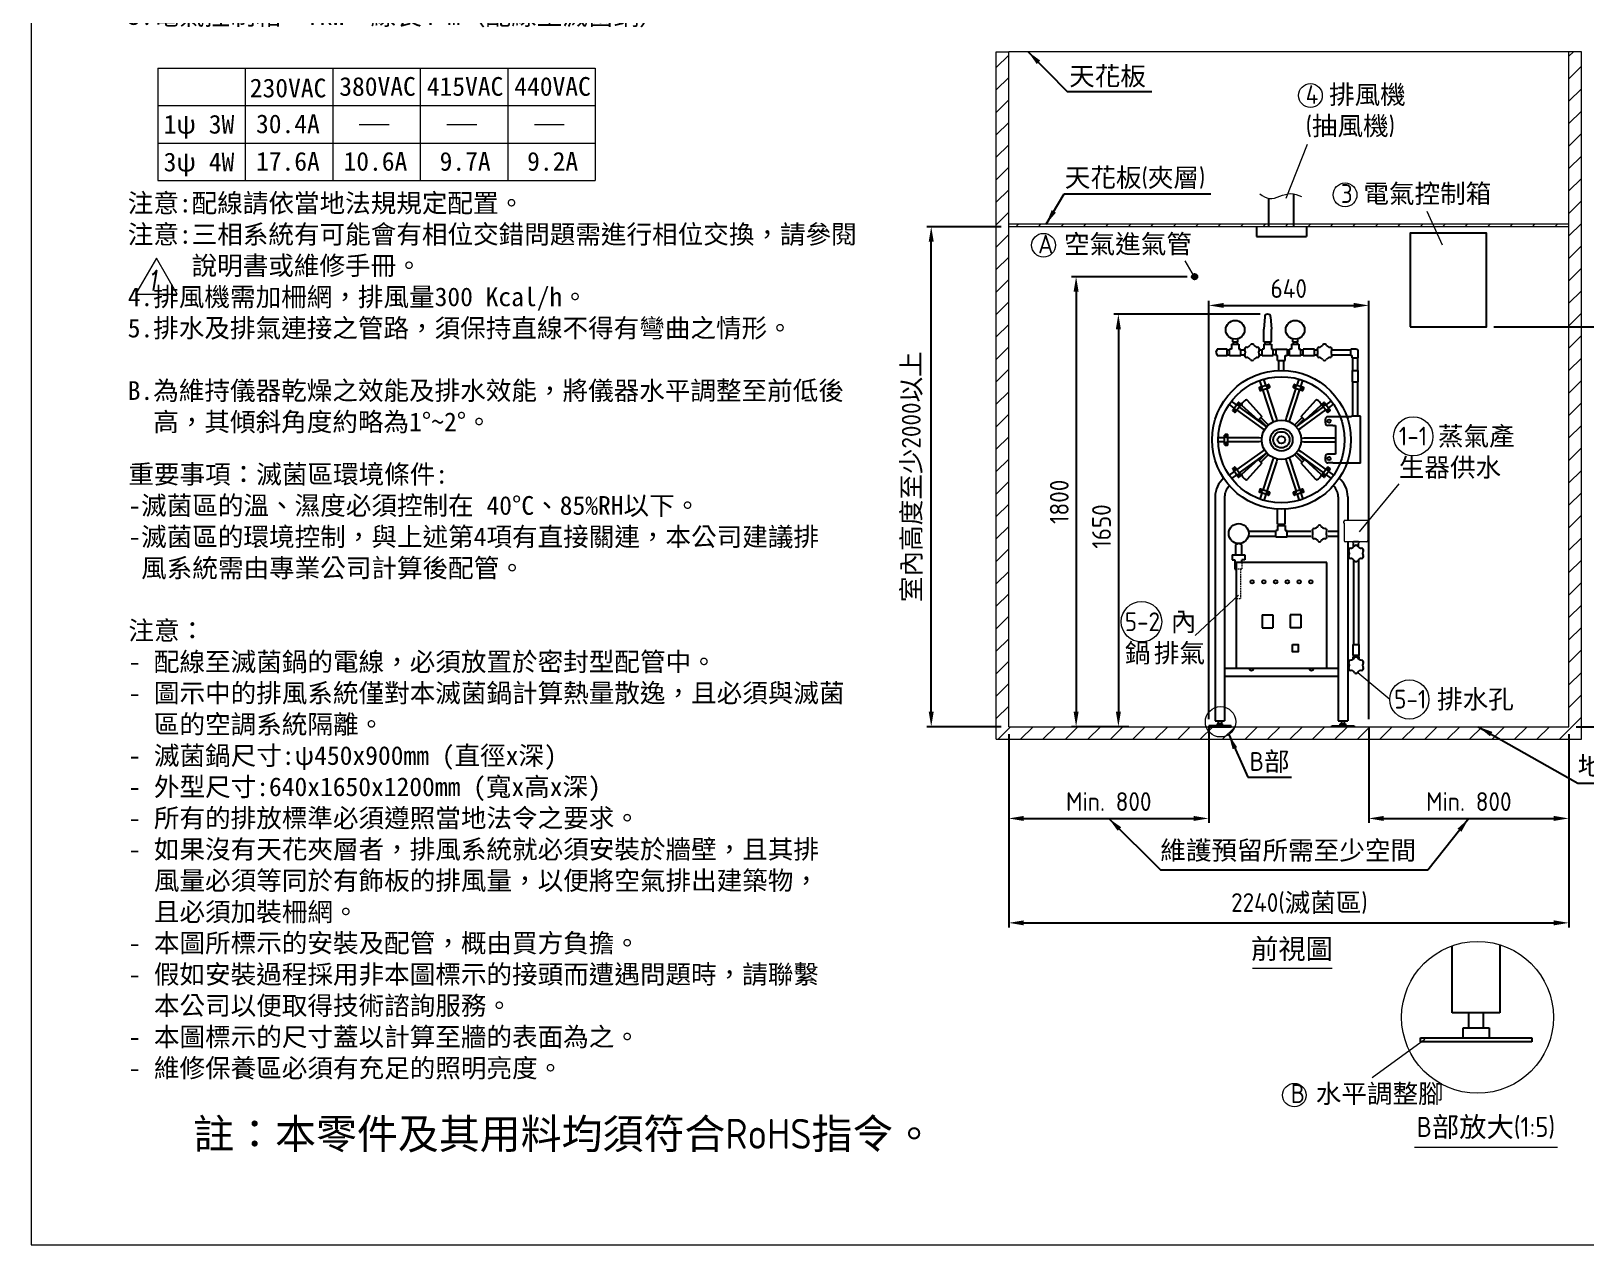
# Model space of a CAD drawing. Header units: millimetres. Extents: x 14206 to 25926, y 53 to 8293.
# Drawn here: x 14206 to 20424, y 53 to 4909 of the extents above; entities that cross this region are included whole.
import ezdxf

# ---------------------------------------------------------------- set-up
doc = ezdxf.new("R2010")
doc.units = ezdxf.units.MM
doc.linetypes.add('HIDDEN', pattern=[9.525, 6.35, -3.175])
doc.layers.get('0').update_dxf_attribs({"lineweight": 25})
for name, color, linetype, lineweight in [('D', 3, 'Continuous', 13), ('F', 7, 'Continuous', 15), ('H', 2, 'HIDDEN', 15), ('S', 4, 'Continuous', 15), ('T', 4, 'Continuous', 15)]:
    doc.layers.add(name, color=color, linetype=linetype, lineweight=lineweight)
doc.styles.get("Standard").update_dxf_attribs({"font": 'KAIU.TTF'})
doc.styles.add('STU25', font='isocp2.shx')
doc.styles.add('Text', font='romans.shx', dxfattribs={"width": 0.8, "oblique": 10})
doc.dimstyles.new('STU25', dxfattribs={"dimscale": 30, "dimtxt": 2.5, "dimasz": 2, "dimexe": 0.6, "dimexo": 1, "dimgap": 1, "dimtad": 1, "dimdsep": 46, "dimtxsty": 'STU25', "dimcen": 2, "dimazin": 2, "dimtfac": 1, "dimtmove": 0, "dimatfit": 3, "dimfxl": 0, "dimtolj": 1, "dimtzin": 0, "dimarcsym": 0})
doc.dimstyles.new('STU25$7', dxfattribs={"dimscale": 30, "dimtxt": 2.5, "dimasz": 2, "dimexe": 1.25, "dimexo": 0.625, "dimgap": 1, "dimtad": 0, "dimdec": 4, "dimdsep": 46, "dimtxsty": 'STU25', "dimcen": 2.5, "dimazin": 2, "dimtfac": 1, "dimtdec": 4, "dimtmove": 0, "dimatfit": 3, "dimfxl": 0, "dimtolj": 1, "dimtzin": 0, "dimarcsym": 0})

# ---------------------------------------------------------------- blocks, each defined once
blk = doc.blocks.new('*D2')
at = {"layer": 'D', "color": 0, "linetype": 'Continuous', "lineweight": -2}
for p, q in [((18916, 2156.2), (18916, 3829.3)), ((18976, 3811.3), (19496, 3811.3)), ((19556, 2156.2), (19556, 3829.3))]:
    blk.add_line(p, q, dxfattribs=at)
at = {"layer": 'D', "color": 0}
for points in [[(18976, 3821.3), (18976, 3801.3), (18916, 3811.3)], [(19496, 3801.3), (19496, 3821.3), (19556, 3811.3)]]:
    blk.add_solid(points, dxfattribs=at)
at = {"layer": 'Defpoints', "color": 0}
for p in [(19556, 3811.3), (18916, 2126.2), (19556, 2126.2)]:
    blk.add_point(p, dxfattribs=at)
at = {"layer": 'D', "color": 0, "insert": (19236, 3878.8), "char_height": 75, "attachment_point": 5, "style": 'STU25'}
blk.add_mtext('\\A1;640', dxfattribs=at)
blk = doc.blocks.new('*D3')
at = {"layer": 'D', "color": 0, "linetype": 'Continuous', "lineweight": -2}
for p, q in [((19121.5, 3776.2), (18536.5, 3776.2)), ((18554.5, 3716.2), (18554.5, 2186.2)), ((18596.2, 2126.2), (18536.5, 2126.2))]:
    blk.add_line(p, q, dxfattribs=at)
at = {"layer": 'D', "color": 0}
for points in [[(18564.5, 3716.2), (18544.5, 3716.2), (18554.5, 3776.2)], [(18544.5, 2186.2), (18564.5, 2186.2), (18554.5, 2126.2)]]:
    blk.add_solid(points, dxfattribs=at)
at = {"layer": 'Defpoints', "color": 0}
for p in [(19151.5, 3776.2), (18554.5, 2126.2), (18626.2, 2126.2)]:
    blk.add_point(p, dxfattribs=at)
at = {"layer": 'D', "color": 0, "insert": (18487, 2926.9), "char_height": 75, "attachment_point": 5, "rotation": 90, "style": 'STU25'}
blk.add_mtext('\\A1;{\\Fisocp2.shx;1650}', dxfattribs=at)
blk = doc.blocks.new('*D7')
at = {"layer": 'D', "color": 0, "lineweight": -2}
for p, q in [((18116, 2096.2), (18116, 1323.4)), ((20356, 2096.2), (20356, 1323.4)), ((18176, 1341.4), (20296, 1341.4))]:
    blk.add_line(p, q, dxfattribs=at)
at = {"layer": 'D', "color": 0}
for points in [[(18176, 1351.4), (18176, 1331.4), (18116, 1341.4)], [(20296, 1331.4), (20296, 1351.4), (20356, 1341.4)]]:
    blk.add_solid(points, dxfattribs=at)
at = {"layer": 'Defpoints', "color": 0}
for p in [(18116, 2126.2), (20356, 2126.2), (20356, 1341.4)]:
    blk.add_point(p, dxfattribs=at)
at = {"layer": 'D', "color": 0, "insert": (19278.5, 1418.6), "char_height": 75, "attachment_point": 5, "style": 'STU25'}
blk.add_mtext('\\A1;2240({\\f標楷體|b0|i0|c136|p65;滅菌區})', dxfattribs=at)
blk = doc.blocks.new('*D8')
at = {"layer": 'D', "color": 0, "lineweight": -2}
for p, q in [((18086, 4126.2), (17788.1, 4126.2)), ((17806.1, 2186.2), (17806.1, 4066.2)), ((18086, 2126.2), (17788.1, 2126.2))]:
    blk.add_line(p, q, dxfattribs=at)
at = {"layer": 'D', "color": 0}
for points in [[(17816.1, 4066.2), (17796.1, 4066.2), (17806.1, 4126.2)], [(17796.1, 2186.2), (17816.1, 2186.2), (17806.1, 2126.2)]]:
    blk.add_solid(points, dxfattribs=at)
at = {"layer": 'Defpoints', "color": 0}
for p in [(17806.1, 4126.2), (18116, 4126.2), (18116, 2126.2)]:
    blk.add_point(p, dxfattribs=at)
at = {"layer": 'D', "color": 0, "insert": (17730.3, 3126.2), "char_height": 75, "attachment_point": 5, "rotation": 90, "style": 'STU25'}
blk.add_mtext('\\A1;{\\f標楷體|b0|i0|c136|p65;室內高度至少}2000{\\f標楷體|b0|i0|c136|p65;以上}', dxfattribs=at)
blk = doc.blocks.new('*D9')
at = {"layer": 'D', "color": 0, "lineweight": -2}
for p, q in [((20056.2, 3726.2), (20701.8, 3726.2)), ((20683.8, 2186.2), (20683.8, 3666.2)), ((20386, 2126.2), (20701.8, 2126.2))]:
    blk.add_line(p, q, dxfattribs=at)
at = {"layer": 'D', "color": 0}
for points in [[(20693.8, 3666.2), (20673.8, 3666.2), (20683.8, 3726.2)], [(20673.8, 2186.2), (20693.8, 2186.2), (20683.8, 2126.2)]]:
    blk.add_solid(points, dxfattribs=at)
at = {"layer": 'Defpoints', "color": 0}
for p in [(20026.2, 3726.2), (20683.8, 3726.2), (20356, 2126.2)]:
    blk.add_point(p, dxfattribs=at)
at = {"layer": 'D', "color": 0, "insert": (20607.8, 2983.8), "char_height": 75, "attachment_point": 5, "rotation": 90, "style": 'STU25'}
blk.add_mtext('\\A1;{\\f標楷體|b0|i0|c136|p65;電器控制箱至少}1600{\\f標楷體|b0|i0|c136|p65;以上}', dxfattribs=at)
blk = doc.blocks.new('*D10')
at = {"layer": 'D', "color": 0, "lineweight": -2}
for p, q in [((18916, 2126.2), (18916, 1741.1)), ((18116, 2096.2), (18116, 1741.1)), ((18176, 1759.1), (18856, 1759.1))]:
    blk.add_line(p, q, dxfattribs=at)
at = {"layer": 'D', "color": 0}
for points in [[(18176, 1769.1), (18176, 1749.1), (18116, 1759.1)], [(18856, 1749.1), (18856, 1769.1), (18916, 1759.1)]]:
    blk.add_solid(points, dxfattribs=at)
at = {"layer": 'Defpoints', "color": 0}
for p in [(18116, 2126.2), (18916, 2156.2), (18916, 1759.1)]:
    blk.add_point(p, dxfattribs=at)
at = {"layer": 'D', "color": 0, "insert": (18516, 1826.6), "char_height": 75, "attachment_point": 5, "style": 'STU25'}
blk.add_mtext('\\A1;Min. 800', dxfattribs=at)
blk = doc.blocks.new('*D11')
at = {"layer": 'D', "color": 0, "lineweight": -2}
for p, q in [((19556, 2126.2), (19556, 1741.1)), ((20356, 2096.2), (20356, 1741.1)), ((19616, 1759.1), (20296, 1759.1))]:
    blk.add_line(p, q, dxfattribs=at)
at = {"layer": 'D', "color": 0}
for points in [[(19616, 1769.1), (19616, 1749.1), (19556, 1759.1)], [(20296, 1749.1), (20296, 1769.1), (20356, 1759.1)]]:
    blk.add_solid(points, dxfattribs=at)
at = {"layer": 'Defpoints', "color": 0}
for p in [(19556, 2156.2), (20356, 2126.2), (20356, 1759.1)]:
    blk.add_point(p, dxfattribs=at)
at = {"layer": 'D', "color": 0, "insert": (19956, 1826.6), "char_height": 75, "attachment_point": 5, "style": 'STU25'}
blk.add_mtext('\\A1;Min. 800', dxfattribs=at)
blk = doc.blocks.new('*D12')
at = {"layer": 'D', "color": 0, "lineweight": -2}
for p, q in [((18829.4, 3926.2), (18367.6, 3926.2)), ((18385.6, 3866.2), (18385.6, 2186.2)), ((18596.2, 2126.2), (18367.6, 2126.2))]:
    blk.add_line(p, q, dxfattribs=at)
at = {"layer": 'D', "color": 0}
for points in [[(18395.6, 3866.2), (18375.6, 3866.2), (18385.6, 3926.2)], [(18375.6, 2186.2), (18395.6, 2186.2), (18385.6, 2126.2)]]:
    blk.add_solid(points, dxfattribs=at)
at = {"layer": 'Defpoints', "color": 0}
for p in [(18859.4, 3926.2), (18385.6, 2126.2), (18626.2, 2126.2)]:
    blk.add_point(p, dxfattribs=at)
at = {"layer": 'D', "color": 0, "insert": (18318.1, 3025.6), "char_height": 75, "attachment_point": 5, "rotation": 90, "style": 'STU25'}
blk.add_mtext('\\A1;1800', dxfattribs=at)

msp = doc.modelspace()

# ---------------------------------------------------------------- hatches: boundary and pattern name
msp.add_hatch(color=256).paths.add_polyline_path([(18870.174, 3926.199, 1), (18848.652, 3926.199, 1)])
at = {"layer": 'H', "linetype": 'HIDDEN', "ltscale": 5}
h = msp.add_hatch(dxfattribs=at)
h.set_pattern_fill('ANSI31', color=256, scale=20, style=0)
h.set_pattern_definition([(45, (24537.86, 11593.873), (-44.90128, 44.90128), [])])
h.paths.add_polyline_path([(18066.043, 4826.199), (18066.043, 2076.199), (20406.043, 2076.199), (20406.043, 4826.199), (20356.043, 4826.199), (20356.043, 2126.199), (18116.043, 2126.199), (18116.043, 4826.199)])
h = msp.add_hatch(dxfattribs=at)
h.set_pattern_fill('ANSI31', color=256, scale=20, style=0)
h.set_pattern_definition([(45, (234543.474, 21522.076), (-44.90128, 44.90128), [])])
h.paths.add_polyline_path([(20356.043, 4136.199), (18116.043, 4136.199), (18116.043, 4126.199), (20356.043, 4126.199)])

# ---------------------------------------------------------------- linework, layer by layer
at = {"linetype": 'Continuous'}
for p, q in [((19156.543, 4126.199), (19156.543, 4239.596)), ((19256.543, 4126.199), (19256.543, 4257.507)), ((19106.543, 4126.199), (19106.543, 4087.056)), ((19306.543, 4126.199), (19306.543, 4087.056)), ((19106.543, 4087.056), (19306.543, 4087.056)), ((19139.688, 3765.082), (19136.543, 3716.199)), ((19163.399, 3765.082), (19166.543, 3716.199)), ((19011.543, 3677.557), (19011.543, 3666.199)), ((19031.543, 3677.557), (19031.543, 3666.199)), ((19136.543, 3666.199), (19136.543, 3716.199)), ((19166.543, 3666.199), (19166.543, 3716.199)), ((19251.543, 3677.557), (19251.543, 3666.199)), ((19271.543, 3677.557), (19271.543, 3666.199)), ((18949.043, 3636.199), (18944.043, 3623.699)), ((18944.043, 3623.699), (18949.043, 3611.199)), ((18989.043, 3636.199), (18949.043, 3636.199)), ((18949.043, 3611.199), (18989.043, 3611.199)), ((18989.043, 3611.199), (18989.043, 3636.199)), ((18989.043, 3633.699), (18999.043, 3633.699)), ((18989.043, 3613.699), (18999.043, 3613.699)), ((18999.043, 3611.199), (18999.043, 3636.199)), ((19006.543, 3636.199), (18999.043, 3636.199)), ((18999.043, 3611.199), (19044.043, 3611.199)), ((19006.543, 3656.199), (19006.543, 3636.199)), ((19006.543, 3656.199), (19036.543, 3656.199)), ((19011.543, 3666.199), (19031.543, 3666.199)), ((19011.543, 3656.199), (19031.543, 3656.199)), ((19013.543, 3666.199), (19013.543, 3656.199)), ((19029.543, 3666.199), (19029.543, 3656.199)), ((19029.543, 3666.199), (19029.543, 3656.199)), ((19036.543, 3656.199), (19036.543, 3636.199)), ((19036.543, 3636.199), (19044.043, 3636.199)), ((19044.043, 3611.199), (19044.043, 3636.199)), ((19044.043, 3633.699), (19059.762, 3633.699)), ((19044.043, 3613.699), (19059.762, 3613.699)), ((19118.325, 3633.699), (19129.043, 3633.699)), ((19118.325, 3613.699), (19129.043, 3613.699)), ((19129.043, 3611.199), (19129.043, 3636.199)), ((19136.543, 3636.199), (19129.043, 3636.199)), ((19129.043, 3611.199), (19174.043, 3611.199)), ((19136.543, 3666.199), (19166.543, 3666.199)), ((19136.543, 3656.199), (19136.543, 3636.199)), ((19136.543, 3656.199), (19166.543, 3656.199)), ((19141.543, 3656.199), (19141.543, 3666.199)), ((19161.543, 3656.199), (19161.543, 3666.199)), ((19166.543, 3656.199), (19166.543, 3636.199)), ((19166.543, 3636.199), (19174.043, 3636.199)), ((19174.043, 3611.199), (19174.043, 3636.199)), ((19184.043, 3633.699), (19174.043, 3633.699)), ((19184.043, 3613.699), (19174.043, 3613.699)), ((19184.043, 3636.199), (19184.043, 3611.199)), ((19184.043, 3636.199), (19229.043, 3636.199)), ((19191.543, 3611.199), (19184.043, 3611.199)), ((19191.543, 3591.199), (19191.543, 3611.199)), ((19221.543, 3611.199), (19229.043, 3611.199)), ((19221.543, 3591.199), (19221.543, 3611.199)), ((19229.043, 3636.199), (19229.043, 3611.199)), ((19229.043, 3633.699), (19239.043, 3633.699)), ((19229.043, 3613.699), (19239.043, 3613.699)), ((19239.043, 3611.199), (19239.043, 3636.199)), ((19246.543, 3636.199), (19239.043, 3636.199)), ((19239.043, 3611.199), (19284.043, 3611.199)), ((19246.543, 3656.199), (19276.543, 3656.199)), ((19246.543, 3656.199), (19246.543, 3636.199)), ((19251.543, 3666.199), (19271.543, 3666.199)), ((19251.543, 3656.199), (19271.543, 3656.199)), ((19253.543, 3666.199), (19253.543, 3656.199)), ((19269.543, 3666.199), (19269.543, 3656.199)), ((19269.543, 3666.199), (19269.543, 3656.199)), ((19276.543, 3656.199), (19276.543, 3636.199)), ((19276.543, 3636.199), (19284.043, 3636.199)), ((19284.043, 3611.199), (19284.043, 3636.199)), ((19284.043, 3633.699), (19294.043, 3633.699)), ((19284.043, 3613.699), (19294.043, 3613.699)), ((19294.043, 3611.199), (19294.043, 3636.199)), ((19339.043, 3636.199), (19294.043, 3636.199)), ((19294.043, 3611.199), (19339.043, 3611.199)), ((19339.043, 3611.199), (19339.043, 3636.199)), ((19339.043, 3633.699), (19349.761, 3633.699)), ((19339.043, 3613.699), (19349.761, 3613.699)), ((19408.326, 3633.699), (19484.043, 3633.699)), ((19408.326, 3613.699), (19484.043, 3613.699)), ((19484.043, 3611.199), (19484.043, 3636.199)), ((19504.043, 3636.199), (19484.043, 3636.199)), ((19484.043, 3611.199), (19489.043, 3611.199)), ((19489.043, 3601.199), (19489.043, 3611.199)), ((19514.043, 3601.199), (19514.043, 3626.199)), ((19191.543, 3591.199), (19221.543, 3591.199)), ((19196.543, 3551.199), (19196.543, 3591.199)), ((19216.543, 3551.199), (19216.543, 3591.199)), ((19489.043, 3601.199), (19514.043, 3601.199)), ((19489.043, 3551.199), (19489.043, 3506.199)), ((19489.043, 3551.199), (19514.043, 3551.199)), ((19491.543, 3551.199), (19491.543, 3601.199)), ((19511.543, 3551.199), (19511.543, 3601.199)), ((19514.043, 3506.199), (19514.043, 3551.199)), ((19489.043, 3506.199), (19514.043, 3506.199)), ((19491.543, 3367.699), (19491.543, 3506.199)), ((19511.543, 3367.699), (19511.543, 3506.199)), ((19069.475, 3431.981), (19127.811, 3367.281)), ((19285.276, 3367.281), (19343.612, 3431.981)), ((19112.962, 3352.431), (19048.262, 3410.768)), ((19127.811, 3367.281), (19112.962, 3352.431)), ((19154.319, 3332.641), (19123.745, 3363.215)), ((19289.341, 3363.215), (19258.768, 3332.641)), ((19300.125, 3352.431), (19285.276, 3367.281)), ((19364.825, 3410.768), (19300.125, 3352.431)), ((19423.31, 3366.199), (19392.31, 3366.199)), ((19487.31, 3366.199), (19423.31, 3366.199)), ((19522.31, 3367.699), (19487.31, 3367.699)), ((19522.31, 3179.699), (19522.31, 3367.699)), ((19117.028, 3356.497), (19147.601, 3325.924)), ((19265.485, 3325.924), (19296.059, 3356.497)), ((19412.31, 3331.199), (19423.31, 3331.199)), ((19423.31, 3331.199), (19423.31, 3216.199)), ((19048.262, 3136.631), (19112.962, 3194.967)), ((19127.811, 3180.118), (19069.475, 3115.418)), ((19112.962, 3194.967), (19127.811, 3180.118)), ((19147.601, 3221.475), (19117.028, 3190.901)), ((19123.745, 3184.184), (19154.319, 3214.757)), ((19258.768, 3214.757), (19289.341, 3184.184)), ((19296.059, 3190.901), (19265.485, 3221.475)), ((19285.276, 3180.118), (19300.125, 3194.967)), ((19343.612, 3115.418), (19285.276, 3180.118)), ((19300.125, 3194.967), (19364.825, 3136.631)), ((19423.31, 3216.199), (19412.31, 3216.199)), ((19412.31, 3181.199), (19423.31, 3181.199)), ((19423.31, 3181.199), (19487.31, 3181.199)), ((19487.31, 3181.199), (19487.31, 3179.699)), ((19522.31, 3179.699), (19487.31, 3179.699)), ((18941.543, 3046.111), (18941.543, 2149.199)), ((18979.543, 3046.111), (18979.543, 2149.199)), ((19191.543, 2936.199), (19191.543, 2996.605)), ((19221.543, 2936.199), (19221.543, 2996.605)), ((19433.543, 3046.111), (19433.543, 2149.199)), ((19471.543, 3046.111), (19471.543, 2953.725)), ((19191.543, 2936.199), (19221.543, 2936.199)), ((19191.543, 2931.199), (19221.543, 2931.199)), ((19191.543, 2931.199), (19191.543, 2911.199)), ((19196.543, 2931.199), (19196.543, 2936.199)), ((19216.543, 2931.199), (19216.543, 2936.199)), ((19221.543, 2931.199), (19221.543, 2911.199)), ((19074.46, 2908.699), (19184.043, 2908.699)), ((19074.46, 2888.699), (19184.043, 2888.699)), ((19191.543, 2911.199), (19184.043, 2911.199)), ((19184.043, 2886.199), (19184.043, 2911.199)), ((19184.043, 2886.199), (19229.043, 2886.199)), ((19221.543, 2911.199), (19229.043, 2911.199)), ((19229.043, 2886.199), (19229.043, 2911.199)), ((19229.043, 2908.699), (19324.043, 2908.699)), ((19229.043, 2888.699), (19324.043, 2888.699)), ((19394.043, 2908.699), (19433.543, 2908.699)), ((19394.043, 2888.699), (19433.543, 2888.699)), ((19471.543, 2865.709), (19471.543, 2149.199)), ((19035.73, 2858.699), (19023.23, 2853.699)), ((19023.23, 2853.699), (19023.23, 2813.699)), ((19023.23, 2813.699), (19048.23, 2813.699)), ((19048.23, 2853.699), (19035.73, 2858.699)), ((19048.23, 2813.699), (19048.23, 2853.699)), ((19494.734, 2844.674), (19494.734, 2859.228)), ((19515.034, 2844.674), (19515.034, 2859.228)), ((19494.884, 2794.187), (19494.884, 2455.454)), ((19514.884, 2794.187), (19514.884, 2455.454)), ((19492.384, 2455.454), (19492.384, 2410.454)), ((19492.384, 2455.454), (19517.384, 2455.454)), ((19517.384, 2410.454), (19517.384, 2455.454)), ((19492.384, 2410.454), (19517.384, 2410.454)), ((19492.384, 2405.454), (19517.384, 2405.454)), ((19492.384, 2405.454), (19492.384, 2395.238)), ((19514.884, 2410.454), (19494.884, 2410.454)), ((19494.884, 2410.454), (19494.884, 2405.454)), ((19514.884, 2410.454), (19514.884, 2405.454)), ((19517.384, 2395.238), (19517.384, 2405.454)), ((18979.543, 2360.071), (19077.354, 2360.071)), ((18979.543, 2328.071), (19433.543, 2328.071)), ((19095.733, 2360.071), (19317.354, 2360.071)), ((19188.867, 2360.071), (19224.22, 2360.071)), ((19335.733, 2360.071), (19433.543, 2360.071)), ((19005.043, 2129.199), (18916.043, 2129.199)), ((18916.043, 2129.199), (18916.043, 2126.199)), ((18916.043, 2126.199), (19005.043, 2126.199)), ((18941.543, 2149.199), (18979.543, 2149.199)), ((18950.151, 2137.199), (18950.151, 2129.199)), ((18970.936, 2137.199), (18950.151, 2137.199)), ((18954.543, 2137.199), (18954.543, 2149.199)), ((18966.543, 2149.199), (18966.543, 2137.199)), ((18970.936, 2129.199), (18970.936, 2137.199)), ((19005.043, 2126.199), (19005.043, 2129.199)), ((19408.043, 2129.199), (19497.043, 2129.199)), ((19408.043, 2126.199), (19408.043, 2129.199)), ((19497.043, 2126.199), (19408.043, 2126.199)), ((19433.543, 2149.199), (19471.543, 2149.199)), ((19442.151, 2137.199), (19462.936, 2137.199)), ((19442.151, 2129.199), (19442.151, 2137.199)), ((19446.543, 2149.199), (19446.543, 2137.199)), ((19458.543, 2137.199), (19458.543, 2149.199)), ((19462.936, 2137.199), (19462.936, 2129.199)), ((19497.043, 2129.199), (19497.043, 2126.199)), ((19889.929, 981.162), (19889.929, 1249.987)), ((20079.929, 1253.962), (20079.929, 981.162)), ((20079.929, 981.162), (19889.929, 981.162)), ((19954.929, 981.162), (19954.929, 921.162)), ((20014.929, 921.162), (20014.929, 981.162)), ((19762.429, 866.162), (19762.429, 881.162)), ((19762.429, 881.162), (20207.429, 881.162)), ((19932.968, 881.162), (19932.968, 921.162)), ((19932.968, 921.162), (20036.891, 921.162)), ((20036.891, 921.162), (20036.891, 881.162)), ((20207.429, 881.162), (20207.429, 866.162)), ((20207.429, 866.162), (19762.429, 866.162))]:
    msp.add_line(p, q, dxfattribs=at)
for p, q in [((19118.327, 3483.718), (19154.467, 3495.461)), ((19128.788, 3487.117), (19120.908, 3511.369)), ((19122.344, 3471.354), (19158.484, 3483.097)), ((19144.005, 3492.061), (19136.125, 3516.313)), ((19159.768, 3485.617), (19156.987, 3494.176)), ((19256.1, 3494.176), (19253.319, 3485.617)), ((19254.603, 3483.097), (19290.743, 3471.354)), ((19258.62, 3495.461), (19294.76, 3483.718)), ((19269.082, 3492.061), (19276.962, 3516.313)), ((19284.299, 3487.117), (19292.179, 3511.369)), ((19027.599, 3413.599), (19006.969, 3428.587)), ((19011.729, 3391.755), (19034.065, 3422.498)), ((19044.139, 3417.65), (19036.858, 3422.94)), ((19117.042, 3481.198), (19119.824, 3472.638)), ((19171.278, 3356.347), (19132.805, 3474.753)), ((19186.495, 3361.291), (19148.022, 3479.698)), ((19226.592, 3361.291), (19265.065, 3479.698)), ((19241.809, 3356.347), (19280.282, 3474.753)), ((19293.263, 3472.638), (19296.044, 3481.198)), ((19376.229, 3422.94), (19368.948, 3417.65)), ((19379.022, 3422.498), (19401.358, 3391.755)), ((19385.488, 3413.599), (19406.118, 3428.587)), ((19018.194, 3400.654), (18997.564, 3415.643)), ((19012.171, 3388.962), (19019.452, 3383.672)), ((19022.246, 3384.114), (19044.582, 3414.857)), ((19129.434, 3319.834), (19028.712, 3393.013)), ((19138.839, 3332.778), (19038.116, 3405.958)), ((19189.125, 3350.499), (19186.495, 3361.291)), ((19223.962, 3350.499), (19226.592, 3361.291)), ((19274.248, 3332.778), (19374.971, 3405.958)), ((19283.653, 3319.834), (19384.375, 3393.013)), ((19368.505, 3414.857), (19390.841, 3384.114)), ((19393.635, 3383.672), (19400.916, 3388.962)), ((19394.893, 3400.654), (19415.523, 3415.643)), ((19138.885, 3313.998), (19129.434, 3319.834)), ((19147.31, 3325.593), (19138.839, 3332.778)), ((19175.494, 3346.07), (19171.278, 3356.347)), ((19237.593, 3346.07), (19241.809, 3356.347)), ((19265.777, 3325.593), (19274.248, 3332.778)), ((19274.201, 3313.998), (19283.653, 3319.834)), ((19382.31, 3341.199), (19382.31, 3356.199)), ((19412.31, 3331.199), (19392.31, 3331.199)), ((18979.543, 3281.699), (18954.043, 3281.699)), ((18979.543, 3265.699), (18954.043, 3265.699)), ((18979.543, 3254.699), (18979.543, 3292.699)), ((18990.543, 3294.699), (18981.543, 3294.699)), ((18981.543, 3252.699), (18990.543, 3252.699)), ((18992.543, 3254.699), (18992.543, 3292.699)), ((19117.043, 3281.699), (18992.543, 3281.699)), ((19117.043, 3265.699), (18992.543, 3265.699)), ((19128.12, 3280.866), (19117.043, 3281.699)), ((19128.12, 3266.533), (19117.043, 3265.699)), ((19284.967, 3280.866), (19296.043, 3281.699)), ((19284.967, 3266.533), (19296.043, 3265.699)), ((19296.043, 3281.699), (19423.31, 3281.699)), ((19296.043, 3265.699), (19423.31, 3265.699)), ((19129.434, 3227.565), (19028.712, 3154.385)), ((19138.839, 3214.62), (19038.116, 3141.441)), ((19138.885, 3233.401), (19129.434, 3227.565)), ((19171.278, 3191.052), (19132.805, 3072.645)), ((19147.31, 3221.806), (19138.839, 3214.62)), ((19186.495, 3186.108), (19148.022, 3067.701)), ((19175.494, 3201.329), (19171.278, 3191.052)), ((19189.125, 3196.9), (19186.495, 3186.108)), ((19223.962, 3196.9), (19226.592, 3186.108)), ((19226.592, 3186.108), (19265.065, 3067.701)), ((19237.593, 3201.329), (19241.809, 3191.052)), ((19241.809, 3191.052), (19280.282, 3072.645)), ((19265.777, 3221.806), (19274.248, 3214.62)), ((19274.201, 3233.401), (19283.653, 3227.565)), ((19274.248, 3214.62), (19374.971, 3141.441)), ((19283.653, 3227.565), (19384.375, 3154.385)), ((19382.31, 3191.199), (19382.31, 3206.199)), ((19412.31, 3216.199), (19392.31, 3216.199)), ((19412.31, 3181.199), (19392.31, 3181.199)), ((19018.194, 3146.744), (18997.564, 3131.756)), ((19027.599, 3133.8), (19006.969, 3118.811)), ((19034.065, 3124.901), (19011.729, 3155.643)), ((19019.452, 3163.727), (19012.171, 3158.437)), ((19044.582, 3132.542), (19022.246, 3163.285)), ((19036.858, 3124.458), (19044.139, 3129.748)), ((19390.841, 3163.285), (19368.505, 3132.542)), ((19368.948, 3129.748), (19376.229, 3124.458)), ((19401.358, 3155.643), (19379.022, 3124.901)), ((19385.488, 3133.8), (19406.118, 3118.811)), ((19400.916, 3158.437), (19393.635, 3163.727)), ((19394.893, 3146.744), (19415.523, 3131.756)), ((19119.824, 3074.761), (19117.042, 3066.201)), ((19154.467, 3051.938), (19118.327, 3063.681)), ((19128.788, 3060.282), (19120.908, 3036.03)), ((19158.484, 3064.302), (19122.344, 3076.045)), ((19144.005, 3055.337), (19136.125, 3031.085)), ((19156.987, 3053.222), (19159.768, 3061.782)), ((19253.319, 3061.782), (19256.1, 3053.222)), ((19290.743, 3076.045), (19254.603, 3064.302)), ((19294.76, 3063.681), (19258.62, 3051.938)), ((19269.082, 3055.337), (19276.962, 3031.085)), ((19284.299, 3060.282), (19292.179, 3036.03)), ((19296.044, 3066.201), (19293.263, 3074.761)), ((19504.884, 2865.709), (19494.734, 2865.709)), ((19515.034, 2865.709), (19504.884, 2865.709)), ((19009.327, 2813.699), (19059.89, 2813.699)), ((19009.327, 2813.699), (19009.327, 2793.484)), ((19059.89, 2813.699), (19059.89, 2793.484)), ((19009.327, 2793.484), (19020.704, 2793.484)), ((19020.704, 2793.484), (19020.704, 2756.844)), ((19020.704, 2756.844), (19025.293, 2756.844)), ((19025.293, 2782.571), (19025.293, 2360.071)), ((19387.793, 2782.571), (19025.293, 2782.571)), ((19059.89, 2793.484), (19048.513, 2793.484)), ((19048.513, 2782.571), (19048.513, 2793.484)), ((19387.793, 2360.071), (19387.793, 2782.571)), ((19129.943, 2574.071), (19129.943, 2521.571)), ((19129.943, 2574.071), (19172.643, 2574.071)), ((19172.643, 2574.071), (19172.643, 2521.571)), ((19240.943, 2574.071), (19240.943, 2521.571)), ((19283.643, 2574.071), (19240.943, 2574.071)), ((19283.643, 2574.071), (19283.643, 2521.571)), ((19129.943, 2521.571), (19172.643, 2521.571)), ((19283.643, 2521.571), (19240.943, 2521.571)), ((19025.293, 2360.071), (19387.793, 2360.071))]:
    msp.add_line(p, q)
at = {"color": 7, "linetype": 'Continuous', "lineweight": 15}
for p, q in [((19456.884, 2952.709), (19552.884, 2952.709)), ((19456.884, 2952.709), (19456.884, 2946.493)), ((19456.884, 2940.925), (19456.884, 2870.709)), ((19552.884, 2946.493), (19552.884, 2952.709)), ((19552.884, 2870.709), (19552.884, 2940.925)), ((19547.884, 2865.709), (19461.884, 2865.709))]:
    msp.add_line(p, q, dxfattribs=at)
at = {"linetype": 'Continuous'}
msp.add_lwpolyline([(19721.5, 3726.199), (20026.189, 3726.199), (20026.189, 4100.069), (19721.5, 4100.069)], close=True, dxfattribs=at)
msp.add_lwpolyline([(19251.293, 2455.421), (19273.293, 2455.421), (19273.293, 2425.221), (19251.293, 2425.221)], close=True)
for centre, radius in [((18859.413, 3926.199), 10.761), ((19206.543, 3273.699), 277.5), ((19206.543, 3273.699), 252.5), ((19126.041, 3479.39), 3.5), ((19150.769, 3487.425), 3.5), ((19262.318, 3487.425), 3.5), ((19287.045, 3479.39), 3.5), ((19020.514, 3392.789), 3.5), ((19035.796, 3413.823), 3.5), ((19377.291, 3413.823), 3.5), ((19392.573, 3392.789), 3.5), ((19206.543, 3273.699), 45), ((19206.543, 3273.699), 32.5), ((19397.31, 3348.699), 6.5), ((18986.043, 3286.699), 3.5), ((18986.043, 3260.699), 3.5), ((19206.543, 3273.699), 15), ((19397.31, 3198.699), 6.5), ((19020.514, 3154.61), 3.5), ((19035.796, 3133.576), 3.5), ((19377.291, 3133.576), 3.5), ((19392.573, 3154.61), 3.5), ((19126.041, 3068.009), 3.5), ((19150.769, 3059.974), 3.5), ((19262.318, 3059.974), 3.5), ((19287.045, 3068.009), 3.5), ((19089.293, 2705.571), 7), ((19136.293, 2705.571), 7), ((19183.293, 2705.571), 7), ((19230.293, 2705.571), 7), ((19277.293, 2705.571), 7), ((19324.293, 2705.571), 7)]:
    msp.add_circle(centre, radius)
for centre, radius in [((19021.543, 3713.699), 37.5), ((19261.543, 3713.699), 37.5), ((19206.543, 3273.699), 78.75), ((19035.73, 2898.699), 40)]:
    msp.add_circle(centre, radius, dxfattribs=at)
for centre, radius, start, end in [((19151.543, 3764.32), 11.88, 3.6807909, 176.3192091), ((19504.043, 3626.199), 10, 0, 90), ((19094.063, 3386.18), 55.773, 123.6471146, 146.3528854), ((19065.935, 3428.441), 5.007, 39.0781277, 123.6471146), ((19347.152, 3428.441), 5.007, 56.3528854, 135), ((19319.024, 3386.18), 55.773, 33.6471146, 56.3528854), ((19051.802, 3414.308), 5.007, 146.3528854, 225), ((19361.285, 3414.308), 5.007, 309.0781277, 33.6471146), ((19039.543, 3046.111), 98, 130.9025066, 180), ((19051.802, 3133.091), 5.007, 129.0781277, 213.6471146), ((19094.063, 3161.219), 55.773, 213.6471146, 236.3528854), ((19065.935, 3118.958), 5.007, 236.3528854, 315), ((19347.152, 3118.958), 5.007, 219.0781277, 303.6471146), ((19319.024, 3161.219), 55.773, 303.6471146, 326.3528854), ((19361.285, 3133.091), 5.007, 326.3528854, 45), ((19373.543, 3046.111), 98, 0, 49.0974934), ((19039.543, 3046.111), 60, 133.0468113, 180), ((19373.543, 3046.111), 60, 0, 46.9531887), ((19086.543, 2360.071), 9.189, 180, 0), ((19326.543, 2360.071), 9.189, 180, 0)]:
    msp.add_arc(centre, radius, start, end, dxfattribs=at)
at = {"color": 7, "linetype": 'Continuous'}
for centre, radius, start, end in [((19067.318, 3636.243), 7.973, 91.1551797, 208.8448203), ((19067.318, 3636.243), 7.972, 91.1551797, 208.8448203), ((19067.318, 3611.156), 7.973, 151.1551797, 268.8448203), ((19067.318, 3611.156), 7.972, 151.1551797, 268.8448203), ((19044.543, 3623.699), 18.028, 331.1551797, 28.8448203), ((19044.543, 3623.699), 18.027, 331.1551797, 28.8448203), ((19066.793, 3662.238), 18.027, 271.1551797, 328.8448203), ((19066.793, 3662.238), 18.028, 271.1551797, 328.8448203), ((19089.043, 3648.786), 7.973, 31.1551797, 148.8448203), ((19089.043, 3648.786), 7.972, 31.1551797, 148.8448203), ((19111.293, 3662.238), 18.028, 211.1551797, 268.8448203), ((19111.293, 3662.238), 18.027, 211.1551797, 268.8448203), ((19110.769, 3636.243), 7.973, 331.1551797, 88.8448203), ((19110.769, 3636.243), 7.972, 331.1551797, 88.8448203), ((19110.769, 3611.156), 7.973, 271.1551797, 28.8448203), ((19110.769, 3611.156), 7.972, 271.1551797, 28.8448203), ((19133.543, 3623.699), 18.028, 151.1551797, 208.8448203), ((19133.543, 3623.699), 18.027, 151.1551797, 208.8448203), ((19357.318, 3636.243), 7.972, 91.1551797, 208.8448203), ((19357.318, 3636.243), 7.973, 91.1551797, 208.8448203), ((19357.318, 3611.156), 7.972, 151.1551797, 268.8448203), ((19357.318, 3611.156), 7.973, 151.1551797, 268.8448203), ((19334.543, 3623.699), 18.028, 331.1551797, 28.8448203), ((19334.543, 3623.699), 18.027, 331.1551797, 28.8448203), ((19356.793, 3662.238), 18.028, 271.1551797, 328.8448203), ((19356.793, 3662.238), 18.027, 271.1551797, 328.8448203), ((19379.043, 3648.786), 7.973, 31.1551797, 148.8448203), ((19379.043, 3648.786), 7.972, 31.1551797, 148.8448203), ((19401.293, 3662.238), 18.028, 211.1551797, 268.8448203), ((19401.293, 3662.238), 18.027, 211.1551797, 268.8448203), ((19400.769, 3636.243), 7.972, 331.1551797, 88.8448203), ((19400.769, 3636.243), 7.973, 331.1551797, 88.8448203), ((19400.769, 3611.156), 7.972, 271.1551797, 28.8448203), ((19400.769, 3611.156), 7.973, 271.1551797, 28.8448203), ((19423.543, 3623.699), 18.028, 151.1551797, 208.8448203), ((19423.543, 3623.699), 18.027, 151.1551797, 208.8448203), ((19066.793, 3585.161), 18.028, 31.1551797, 88.8448203), ((19066.793, 3585.161), 18.027, 31.1551797, 88.8448203), ((19089.043, 3598.613), 7.973, 211.1551797, 328.8448203), ((19089.043, 3598.613), 7.972, 211.1551797, 328.8448203), ((19111.293, 3585.161), 18.028, 91.1551797, 148.8448203), ((19111.293, 3585.161), 18.027, 91.1551797, 148.8448203), ((19356.793, 3585.161), 18.028, 31.1551797, 88.8448203), ((19356.793, 3585.161), 18.027, 31.1551797, 88.8448203), ((19379.043, 3598.613), 7.973, 211.1551797, 328.8448203), ((19379.043, 3598.613), 7.972, 211.1551797, 328.8448203), ((19401.293, 3585.161), 18.028, 91.1551797, 148.8448203), ((19401.293, 3585.161), 18.027, 91.1551797, 148.8448203), ((19336.793, 2937.238), 18.028, 271.1551797, 328.8448203), ((19336.793, 2937.238), 18.027, 271.1551797, 328.8448203), ((19359.043, 2923.786), 7.973, 31.1551797, 148.8448203), ((19359.043, 2923.786), 7.972, 31.1551797, 148.8448203), ((19381.293, 2937.238), 18.028, 211.1551797, 268.8448203), ((19381.293, 2937.238), 18.027, 211.1551797, 268.8448203), ((19337.318, 2911.243), 7.972, 91.1551797, 208.8448203), ((19337.318, 2911.243), 7.973, 91.1551797, 208.8448203), ((19337.318, 2886.156), 7.972, 151.1551797, 268.8448203), ((19337.318, 2886.156), 7.973, 151.1551797, 268.8448203), ((19314.543, 2898.699), 18.028, 331.1551797, 28.8448203), ((19314.543, 2898.699), 18.027, 331.1551797, 28.8448203), ((19336.793, 2860.161), 18.028, 31.1551797, 88.8448203), ((19336.793, 2860.161), 18.027, 31.1551797, 88.8448203), ((19359.043, 2873.613), 7.973, 211.1551797, 328.8448203), ((19359.043, 2873.613), 7.972, 211.1551797, 328.8448203), ((19381.293, 2860.161), 18.028, 91.1551797, 148.8448203), ((19381.293, 2860.161), 18.027, 91.1551797, 148.8448203), ((19380.769, 2911.243), 7.972, 331.1551797, 88.8448203), ((19380.769, 2911.243), 7.973, 331.1551797, 88.8448203), ((19380.769, 2886.156), 7.972, 271.1551797, 28.8448203), ((19380.769, 2886.156), 7.973, 271.1551797, 28.8448203), ((19403.543, 2898.699), 18.028, 151.1551797, 208.8448203), ((19403.543, 2898.699), 18.027, 151.1551797, 208.8448203), ((19483.159, 2832.043), 7.973, 91.1551797, 208.8448203), ((19483.159, 2806.956), 7.973, 151.1551797, 268.8448203), ((19483.159, 2832.043), 7.972, 91.1551797, 208.8448203), ((19483.159, 2806.956), 7.972, 151.1551797, 268.8448203), ((19460.384, 2819.499), 18.028, 331.1551797, 28.8448203), ((19460.384, 2819.499), 18.027, 331.1551797, 28.8448203), ((19482.634, 2858.038), 18.027, 271.1551797, 328.8448203), ((19482.634, 2858.038), 18.028, 271.1551797, 328.8448203), ((19482.634, 2780.961), 18.027, 31.1551797, 88.8448203), ((19482.634, 2780.961), 18.028, 31.1551797, 88.8448203), ((19504.884, 2844.586), 7.973, 31.1551797, 148.8448203), ((19504.884, 2844.586), 7.972, 31.1551797, 148.8448203), ((19527.134, 2858.038), 18.028, 211.1551797, 268.8448203), ((19527.134, 2780.961), 18.028, 91.1551797, 148.8448203), ((19527.134, 2858.038), 18.027, 211.1551797, 268.8448203), ((19527.134, 2780.961), 18.027, 91.1551797, 148.8448203), ((19526.61, 2832.043), 7.973, 331.1551797, 88.8448203), ((19526.61, 2832.043), 7.972, 331.1551797, 88.8448203), ((19526.61, 2806.956), 7.973, 271.1551797, 28.8448203), ((19526.61, 2806.956), 7.972, 271.1551797, 28.8448203), ((19549.384, 2819.499), 18.028, 151.1551797, 208.8448203), ((19549.384, 2819.499), 18.027, 151.1551797, 208.8448203), ((19504.884, 2794.413), 7.973, 211.1551797, 328.8448203), ((19504.884, 2794.413), 7.972, 211.1551797, 328.8448203), ((19483.159, 2384.407), 7.973, 91.1551797, 208.8448203), ((19483.159, 2359.32), 7.973, 151.1551797, 268.8448203), ((19483.159, 2384.407), 7.972, 91.1551797, 208.8448203), ((19483.159, 2359.32), 7.972, 151.1551797, 268.8448203), ((19460.384, 2371.864), 18.027, 331.1551797, 28.8448203), ((19460.384, 2371.864), 18.028, 331.1551797, 28.8448203), ((19482.634, 2410.402), 18.027, 271.1551797, 328.8448203), ((19482.634, 2410.402), 18.028, 271.1551797, 328.8448203), ((19504.884, 2396.951), 7.973, 31.1551797, 148.8448203), ((19504.884, 2396.951), 7.972, 31.1551797, 148.8448203), ((19527.134, 2410.402), 18.028, 211.1551797, 268.8448203), ((19527.134, 2410.402), 18.027, 211.1551797, 268.8448203), ((19526.61, 2384.407), 7.973, 331.1551797, 88.8448203), ((19526.61, 2384.407), 7.972, 331.1551797, 88.8448203), ((19526.61, 2359.32), 7.973, 271.1551797, 28.8448203), ((19526.61, 2359.32), 7.972, 271.1551797, 28.8448203), ((19549.384, 2371.864), 18.028, 151.1551797, 208.8448203), ((19549.384, 2371.864), 18.027, 151.1551797, 208.8448203), ((19482.634, 2333.326), 18.027, 31.1551797, 88.8448203), ((19482.634, 2333.326), 18.028, 31.1551797, 88.8448203), ((19504.884, 2346.777), 7.973, 211.1551797, 328.8448203), ((19504.884, 2346.777), 7.972, 211.1551797, 328.8448203), ((19527.134, 2333.326), 18.028, 91.1551797, 148.8448203), ((19527.134, 2333.326), 18.027, 91.1551797, 148.8448203)]:
    msp.add_arc(centre, radius, start, end, dxfattribs=at)
for centre, radius, start, end in [((19118.945, 3481.816), 2, 108, 198), ((19155.085, 3493.558), 2, 18, 108), ((19157.866, 3484.999), 2, 288, 18), ((19255.221, 3484.999), 2, 162, 252), ((19258.002, 3493.558), 2, 72, 162), ((19294.142, 3481.816), 2, 342, 72), ((19035.683, 3421.322), 2, 54, 144), ((19121.726, 3473.256), 2, 198, 288), ((19291.361, 3473.256), 2, 252, 342), ((19377.404, 3421.322), 2, 36, 126), ((19013.347, 3390.58), 2, 144, 234), ((19020.628, 3385.29), 2, 234, 324), ((19042.964, 3416.032), 2, 324, 54), ((19370.123, 3416.032), 2, 126, 216), ((19392.31, 3356.199), 10, 90, 180), ((19392.459, 3385.29), 2, 216, 306), ((19399.74, 3390.58), 2, 306, 36), ((19392.31, 3341.199), 10, 180, 270), ((18981.543, 3292.699), 2, 90, 180), ((18981.543, 3254.699), 2, 180, 270), ((18990.543, 3292.699), 2, 0, 90), ((18990.543, 3254.699), 2, 270, 0), ((19392.31, 3206.199), 10, 90, 180), ((19392.31, 3191.199), 10, 180, 270), ((19013.347, 3156.819), 2, 126, 216), ((19020.628, 3162.109), 2, 36, 126), ((19035.683, 3126.076), 2, 216, 306), ((19042.964, 3131.366), 2, 306, 36), ((19370.123, 3131.366), 2, 144, 234), ((19377.404, 3126.076), 2, 234, 324), ((19392.459, 3162.109), 2, 54, 144), ((19399.74, 3156.819), 2, 324, 54), ((19118.945, 3065.583), 2, 162, 252), ((19121.726, 3074.142), 2, 72, 162), ((19155.085, 3053.84), 2, 252, 342), ((19157.866, 3062.4), 2, 342, 72), ((19255.221, 3062.4), 2, 108, 198), ((19258.002, 3053.84), 2, 198, 288), ((19291.361, 3074.142), 2, 18, 108), ((19294.142, 3065.583), 2, 288, 18)]:
    msp.add_arc(centre, radius, start, end)
at = {"color": 7, "linetype": 'Continuous', "lineweight": 15}
for centre, radius, start, end in [((19456.884, 2943.709), 2.5, 96.1506398, 263.8493602), ((19456.584, 2946.493), 0.3, 276.1506398, 0), ((19456.584, 2940.925), 0.3, 0, 83.8493602), ((19553.184, 2946.493), 0.3, 180, 263.8493602), ((19553.184, 2940.925), 0.3, 96.1506398, 180), ((19552.884, 2943.709), 2.5, 276.1506398, 83.8493602), ((19461.884, 2870.709), 5, 180, 270), ((19485.374, 2855.709), 10, 20.6055575, 90), ((19524.395, 2855.709), 10, 90, 159.3944425), ((19547.884, 2870.709), 5, 270, 0)]:
    msp.add_arc(centre, radius, start, end, dxfattribs=at)
at = {"layer": 'D'}
for p, q in [((14712.522, 4760.484), (14712.522, 4310.484)), ((14712.522, 4760.484), (16462.522, 4760.484)), ((15062.522, 4760.484), (15062.522, 4310.484)), ((15412.522, 4760.484), (15412.522, 4310.484)), ((15762.522, 4760.484), (15762.522, 4310.484)), ((16112.522, 4760.484), (16112.522, 4310.484)), ((16462.522, 4760.484), (16462.522, 4310.484)), ((14712.522, 4610.484), (16462.522, 4610.484)), ((14712.522, 4460.484), (16462.522, 4460.484)), ((19225.02, 4239.812), (19311.492, 4455.854)), ((14712.522, 4310.484), (16462.522, 4310.484)), ((18859.413, 3926.199), (18822.153, 3990.205)), ((19034.609, 2652.217), (18861.918, 2490.84)), ((19511.708, 2342.652), (19639.761, 2235.839)), ((19091.018, 1160.348), (19409.724, 1160.348)), ((19738.909, 443.643), (20310.203, 443.643))]:
    msp.add_line(p, q, dxfattribs=at)
at = {"layer": 'D', "color": 11}
for p, q in [((15518.797, 4535.484), (15638.478, 4535.484)), ((15868.797, 4535.484), (15988.478, 4535.484)), ((16218.797, 4535.484), (16338.478, 4535.484))]:
    msp.add_line(p, q, dxfattribs=at)
at = {"layer": 'D', "linetype": 'Continuous'}
for p, q in [((19850.15, 4052.157), (19788.87, 4187.025)), ((19518.974, 2905.172), (19678.115, 3097.087)), ((19780.364, 874.862), (19569.872, 721.156))]:
    msp.add_line(p, q, dxfattribs=at)
at = {"layer": 'D'}
for centre, radius in [((19322.715, 4650.828), 47.5), ((19461.013, 4253.452), 47.5), ((18255.18, 4051.874), 47.5), ((19733.924, 3287.381), 78.472), ((18646.928, 2545.942), 80.899), ((19718.229, 2235.054), 78.472), ((18963.069, 2145.677), 60.747), ((19990.964, 963.549), 303.734), ((19258.411, 652.322), 46.868)]:
    msp.add_circle(centre, radius, dxfattribs=at)
msp.add_spline([(19120.012, 4257.637), (19157.917, 4239.375), (19244.255, 4259.042), (19286.371, 4246.399)], degree=3, dxfattribs=at)
at = {"layer": 'F', "color": 6}
msp.add_lwpolyline([(14206.17, 8293.167), (14206.17, 53.167), (25926.17, 53.167), (25926.17, 8293.167)], close=True, dxfattribs=at)
msp.add_lwpolyline([(14206.17, 8293.167), (14206.17, 53.167), (25926.17, 53.167), (25926.17, 8293.167)], close=True, dxfattribs=at)
at = {"layer": 'F', "color": 7}
msp.add_lwpolyline([(14707.054, 4000.257), (14623.951, 3856.319), (14790.157, 3856.319)], close=True, dxfattribs=at)
at = {"layer": 'H'}
for p, q in [((19048.513, 2756.844), (19025.293, 2756.844)), ((19026.402, 2756.844), (19026.402, 2638.457)), ((19042.815, 2756.844), (19042.815, 2638.457)), ((19048.513, 2782.571), (19048.513, 2756.844)), ((19026.402, 2638.457), (19042.815, 2638.457))]:
    msp.add_line(p, q, dxfattribs=at)
at = {"layer": 'S', "linetype": 'Continuous'}
for p, q in [((18066.043, 2076.199), (18066.043, 4826.199)), ((18066.043, 4826.199), (18116.043, 4826.199)), ((18116.043, 2126.199), (18116.043, 4826.199)), ((20406.043, 4826.199), (18116.043, 4826.199)), ((20356.043, 2126.199), (20356.043, 4826.199)), ((20406.043, 4826.199), (20356.043, 4826.199)), ((20406.043, 2076.199), (20406.043, 4826.199)), ((20356.043, 4136.199), (18116.043, 4136.199)), ((20356.043, 4126.199), (18116.043, 4126.199)), ((18116.043, 2126.199), (20356.043, 2126.199)), ((18066.043, 2076.199), (20406.043, 2076.199))]:
    msp.add_line(p, q, dxfattribs=at)

# ---------------------------------------------------------------- texts
at = {"insert": (14854.546, 557.449), "char_height": 120.00771, "attachment_point": 1, "style": 'STU25'}
msp.add_mtext('{\\f標楷體|b0|i0|c136|p65;註：本零件及其用料均須符合}RoHS{\\f標楷體|b0|i0|c136|p65;指令。}', dxfattribs=at)
at = {"layer": 'D', "color": 11, "attachment_point": 1}
for s, insert, char_height in [('\\P1.蒸氣產生器供水：水溫25%%DC，每一滅菌行程大約消耗8~10公升\\P ，水硬度0.2%%DfH(0.02mmol/L)，pH 5~7，導電率{\\fAR MingtiM KSC|b0|i0|c129|p49;\\M+3A1C2}15{\\f新細明體|b0|i0|c136|p16;μ}S/cm。\\P注意：維修或清潔保養時，如將蒸汽產生器的水排放後，必須\\P      另外加計15公升水量。\\P2.排水管路ψ1"以上金屬管，必須抗腐蝕2"G，並且需耐100%%DC\\P  以上的溫度。 \\P3.電氣控制箱，7kW，線長4 m（配線至滅菌鍋）。 \\P\\P\\P\\P\\P\\P注意:配線請依當地法規規定配置。\\P注意:三相系統有可能會有相位交錯問題需進行相位交換，請參閱\\P     說明書或維修手冊。\\P4.排風機需加柵網，排風量300 Kcal/h。\\P5.排水及排氣連接之管路，須保持直線不得有彎曲之情形。\\P\\PB.為維持儀器乾燥之效能及排水效能，將儀器水平調整至前低後\\P  高，其傾斜角度約略為1%%D~2%%D。', (14592.68, 5883.623), 75), ('{\\C3;天花板 }', (18357.736, 4766.2), 75), ('{\\Fisocp2.shx;\\C3;4 \\f標楷體|b0|i0|c136|p65;排風機\\P\\Fisocp2.shx;(\\f標楷體|b0|i0|c136|p65;抽風機\\Fisocp2.shx;)}', (19303.48, 4692.186), 75), ('{\\C3;天花板\\Fisocp2.shx;(\\f標楷體|b0|i0|c136|p65;夾層\\Fisocp2.shx;)}', (18340.248, 4360.405), 75), ('{\\Fisocp2.shx;\\C3;3 \\f標楷體|b0|i0|c136|p65;電氣控制箱}', (19444.116, 4296.095), 75), ('{\\Fisocp2.shx;\\C3;A \\f標楷體|b0|i0|c136|p65;空氣進氣管}', (18233.464, 4094.517), 75), ('重要事項：滅菌區環境條件:\\P-滅菌區的溫、濕度必須控制在 40%%DC、85%RH以下。\\P-滅菌區的環境控制，與上述第4項有直接關連，本公司建議排\\P 風系統需由專業公司計算後配管。\\P\\P注意：\\P- 配線至滅菌鍋的電線，必須放置於密封型配管中。\\P- 圖示中的排風系統僅對本滅菌鍋計算熱量散逸，且必須與滅菌\\P  區的空調系統隔離。\\P- 滅菌鍋尺寸:ψ450x900mm (直徑x深)\\P- 外型尺寸:640x1650x1200mm (寬x高x深)\\P- 所有的排放標準必須遵照當地法令之要求。\\P- 如果沒有天花夾層者，排風系統就必須安裝於牆壁，且其排\\P  風量必須等同於有飾板的排風量，以便將空氣排出建築物，\\P  且必須加裝柵網。\\P- 本圖所標示的安裝及配管，概由買方負擔。\\P- 假如安裝過程採用非本圖標示的接頭而遭遇問題時，請聯繫\\P  本公司以便取得技術諮詢服務。\\P- 本圖標示的尺寸蓋以計算至牆的表面為之。\\P- 維修保養區必須有充足的照明亮度。', (14595.305, 3173.595), 75), ('{\\Fisocp2.shx;\\C3;5-2 \\f標楷體|b0|i0|c136|p65;內\\P鍋\\H0.24x; \\H4.167x;排氣}', (18580.21, 2583.392), 75), ('{\\Fisocp2.shx;\\C3;B\\f標楷體|b0|i0|c136|p65;部}', (19079.574, 2024.487), 75), ('{\\C3;地板\\Fisocp2.shx;(\\f標楷體|b0|i0|c136|p65;注意需有防水層施工\\Fisocp2.shx;)}', (20391.601, 2007.55), 75), ('{\\C3;維護預留所需至少空間}', (18722.053, 1668.968), 75), ('前視圖', (19085.119, 1277.669), 80), ('{\\Fisocp2.shx;B}部放大{\\Fisocp2.shx;(1:5)}', (19747.267, 565.189), 80)]:
    msp.add_mtext(s, dxfattribs=dict(at, insert=insert, char_height=char_height))
at = {"layer": 'D', "color": 11, "char_height": 75, "attachment_point": 1, "style": 'STU25'}
for s, insert in [('{\\f標楷體|b0|i0|c136|p65;380VAC}', (15438.649, 4724.719)), ('{\\f標楷體|b0|i0|c136|p65;415VAC}', (15788.649, 4724.719)), ('{\\f標楷體|b0|i0|c136|p65;440VAC}', (16138.649, 4724.719)), ('{\\f標楷體|b0|i0|c136|p65;230VAC}', (15080.765, 4718.534)), ('{\\f標楷體|b0|i0|c136|p65;1ψ 3W}', (14736.33, 4573.567)), ('{\\f標楷體|b0|i0|c136|p65;30.4A}', (15105.708, 4575.165)), ('{\\f標楷體|b0|i0|c136|p65;3ψ 4W}', (14736.33, 4422.495)), ('{\\f標楷體|b0|i0|c136|p65;17.6A}', (15105.708, 4425.165)), ('{\\f標楷體|b0|i0|c136|p65;10.6A}', (15455.708, 4425.165)), ('{\\f標楷體|b0|i0|c136|p65;9.7A}', (15840.004, 4425.165)), ('{\\f標楷體|b0|i0|c136|p65;9.2A}', (16190.004, 4425.165)), ('{\\C3;1-1 \\f標楷體|b0|i0|c136|p65;蒸氣產\\P生器供水}', (19676.188, 3325.931)), ('{\\C3;5-1 \\f標楷體|b0|i0|c136|p65;排水孔}', (19657.485, 2273.687)), ('{\\C3;B \\f標楷體|b0|i0|c136|p65;水平調整腳}', (19243.687, 695.817))]:
    msp.add_mtext(s, dxfattribs=dict(at, insert=insert))
at = {"layer": 'T', "lineweight": 20, "style": 'Text', "oblique": 10, "width": 0.8}
msp.add_text('1', height=80, dxfattribs=at).set_placement((14663.974, 3870.579))

# ---------------------------------------------------------------- dimensions: what is measured, and where the dimension line sits
at = {"layer": 'D'}
for base, p1, p2, text, picture, middle in [((17806.083, 4126.199), (18116.043, 2126.199), (18116.043, 4126.199), '{\\f標楷體|b0|i0|c136|p65;室內高度至少}<>{\\f標楷體|b0|i0|c136|p65;以上}', '*D8', (17806.083, 3126.199)), ((20683.844, 3726.199), (20356.043, 2126.199), (20026.189, 3726.199), '{\\f標楷體|b0|i0|c136|p65;電器控制箱至少}<>{\\f標楷體|b0|i0|c136|p65;以上}', '*D9', (20683.844, 2983.774))]:
    dim = msp.add_linear_dim(base=base, p1=p1, p2=p2, angle=90, text=text, dimstyle='STU25', dxfattribs=at)
    dim.commit()
    dim.dimension.update_dxf_attribs({"geometry": picture, "text_midpoint": middle, "dimtype": 160})
dim = msp.add_linear_dim(base=(18385.645, 2126.199), p1=(18859.413, 3926.199), p2=(18626.183, 2126.199), angle=90, dimstyle='STU25', dxfattribs=at)
dim.commit()
dim.dimension.update_dxf_attribs({"geometry": '*D12', "text_midpoint": (18385.645, 3025.594), "dimtype": 160})
at = {"layer": 'D', "linetype": 'Continuous'}
dim = msp.add_linear_dim(base=(19556.043, 3811.346), p1=(18916.043, 2126.199), p2=(19556.043, 2126.199), dimstyle='STU25', dxfattribs=at)
dim.commit()
dim.dimension.update_dxf_attribs({"geometry": '*D2', "text_midpoint": (19236.043, 3878.846)})
dim = msp.add_linear_dim(base=(18554.457, 2126.199), p1=(19151.543, 3776.199), p2=(18626.183, 2126.199), angle=90, text='{\\Fisocp2.shx;<>}', dimstyle='STU25', dxfattribs=at)
dim.commit()
dim.dimension.update_dxf_attribs({"geometry": '*D3', "text_midpoint": (18554.457, 2926.87), "dimtype": 160})
at = {"layer": 'D'}
for base, p1, p2, picture, middle in [((18916.043, 1759.051), (18116.043, 2126.199), (18916.043, 2156.199), '*D10', (18516.043, 1826.551)), ((20356.043, 1759.051), (19556.043, 2156.199), (20356.043, 2126.199), '*D11', (19956.043, 1826.551))]:
    dim = msp.add_linear_dim(base=base, p1=p1, p2=p2, text='Min. <>', dimstyle='STU25', dxfattribs=at)
    dim.commit()
    dim.dimension.update_dxf_attribs({"geometry": picture, "text_midpoint": middle})
dim = msp.add_linear_dim(base=(20356.043, 1341.399), p1=(18116.043, 2126.199), p2=(20356.043, 2126.199), text='<>({\\f標楷體|b0|i0|c136|p65;滅菌區})', dimstyle='STU25', dxfattribs=at)
dim.commit()
dim.dimension.update_dxf_attribs({"geometry": '*D7', "text_midpoint": (19278.469, 1341.399), "dimtype": 160})

# ---------------------------------------------------------------- leaders
for points in [[(18193.337, 4826.199), (18349.802, 4667.188), (18688.496, 4667.188)], [(18265.379, 4136.199), (18338.166, 4257.057), (18924.272, 4257.057)], [(19993.28, 2126.199), (20392.289, 1899.696), (21606.386, 1899.696)], [(18996.2, 2094.76), (19071.931, 1923.827), (19246.685, 1923.827)], [(18516.043, 1759.051), (18724.945, 1552.723)], [(19956.043, 1759.051), (19792.638, 1552.723), (18724.945, 1552.723)]]:
    msp.add_leader(points, dimstyle='STU25$7', override={"dimgap": 1, "dimtad": 0}, dxfattribs=at)

doc.saveas('drawing.dxf')
